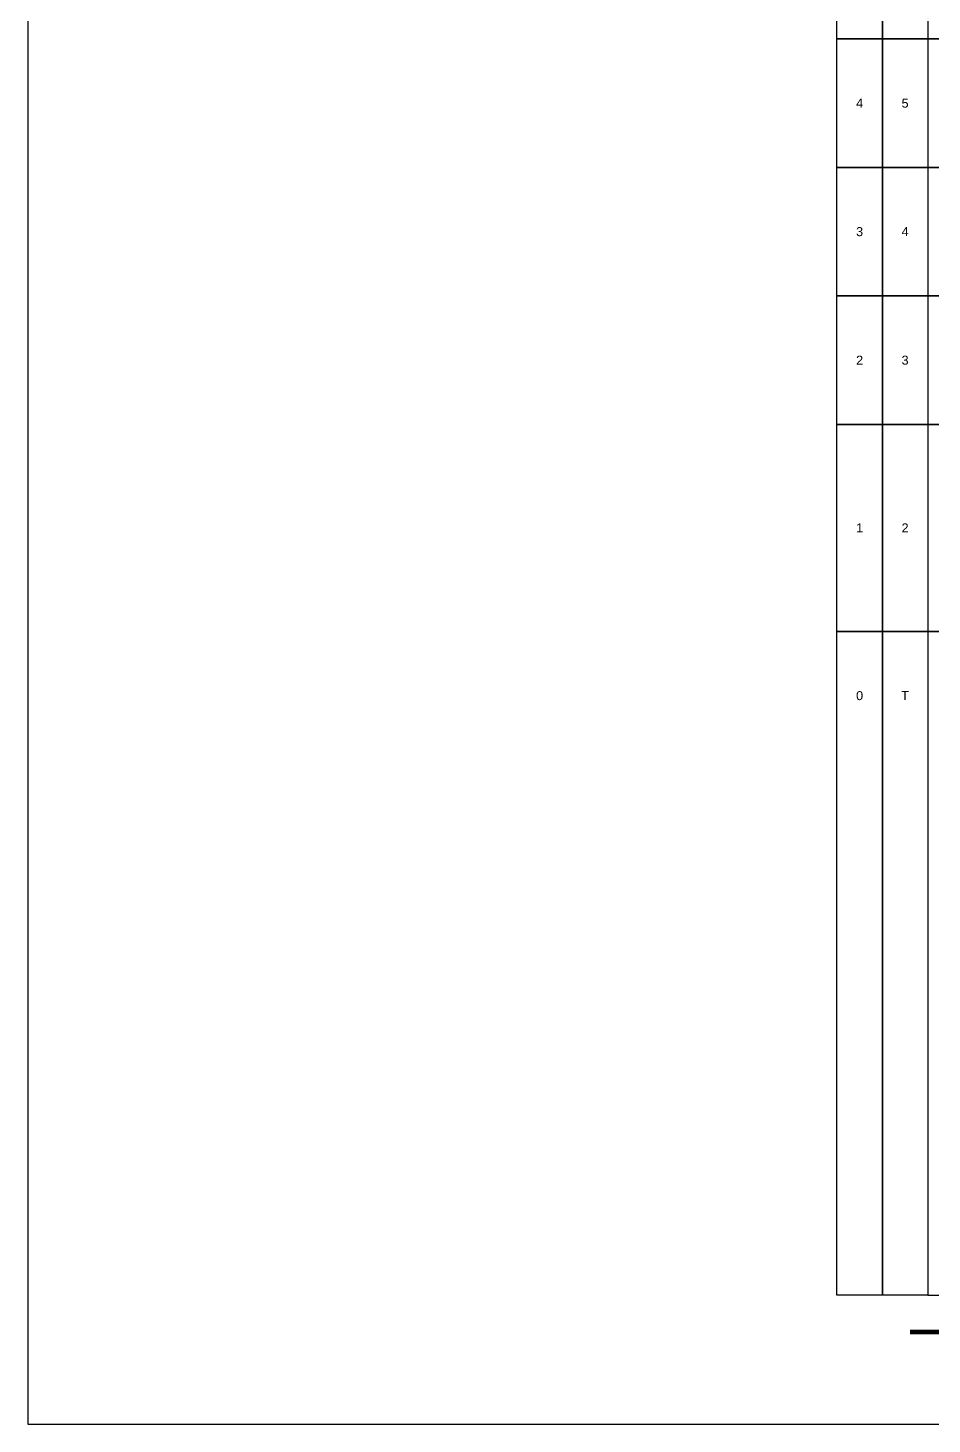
# Model space of a CAD drawing. Extents: x -89 to 2605, y 705 to 1299.
# Drawn here: x 816.9 to 1001.1, y 705 to 989.6 of the extents above; entities that cross this region are included whole.
import ezdxf
from ezdxf.enums import TextEntityAlignment as Align

# ---------------------------------------------------------------- set-up
doc = ezdxf.new("R2010")
doc.units = 0
doc.styles.add('ARIAL', font='arial.ttf')

msp = doc.modelspace()

# ---------------------------------------------------------------- linework, layer by layer
msp.add_lwpolyline([(1655.48, 1299.02), (816.91, 1299.02), (816.91, 705.02), (1655.48, 705.02), (1655.48, 1299.02)])
for points in [[(981.75, 1029.59), (991.01, 1029.59), (991.01, 987.4), (981.75, 987.4)], [(991.01, 1029.59), (1000.27, 1029.59), (1000.27, 987.4), (991.01, 987.4)], [(1018.78, 1029.59), (1000.27, 1029.59), (1000.27, 987.4), (1018.78, 987.4)], [(981.75, 987.4), (991.01, 987.4), (991.01, 961.2), (981.75, 961.2)], [(991.01, 987.4), (1000.27, 987.4), (1000.27, 961.2), (991.01, 961.2)], [(1018.78, 987.4), (1000.27, 987.4), (1000.27, 961.2), (1018.78, 961.2)], [(981.75, 961.2), (991.01, 961.2), (991.01, 935.01), (981.75, 935.01)], [(991.01, 961.2), (1000.27, 961.2), (1000.27, 935.01), (991.01, 935.01)], [(1018.78, 961.2), (1000.27, 961.2), (1000.27, 935.01), (1018.78, 935.01)], [(981.75, 935.01), (991.01, 935.01), (991.01, 908.81), (981.75, 908.81)], [(991.01, 935.01), (1000.27, 935.01), (1000.27, 908.81), (991.01, 908.81)], [(1018.78, 935.01), (1000.27, 935.01), (1000.27, 908.81), (1018.78, 908.81)], [(981.75, 908.81), (991.01, 908.81), (991.01, 866.62), (981.75, 866.62)], [(991.01, 908.81), (1000.27, 908.81), (1000.27, 866.62), (991.01, 866.62)], [(1018.78, 908.81), (1000.27, 908.81), (1000.27, 866.62), (1018.78, 866.62)], [(981.75, 866.62), (991.01, 866.62), (991.01, 731.31), (981.75, 731.31)], [(991.01, 866.62), (1000.27, 866.62), (1000.27, 731.31), (991.01, 731.31)], [(1018.78, 866.62), (1000.27, 866.62), (1000.27, 731.31), (1018.78, 731.31)]]:
    msp.add_lwpolyline(points, close=True)
at = {"color": 1, "const_width": 0.96}
msp.add_lwpolyline([(1052.76, 774.09), (1036.6, 774.09), (1036.6, 723.8), (996.61, 723.8)], dxfattribs=at)

# ---------------------------------------------------------------- texts
at = {"style": 'ARIAL'}
for s, p in [('4', (986.38, 974.3)), ('5', (995.64, 974.3)), ('3', (986.38, 948.11)), ('4', (995.64, 948.11)), ('2', (986.38, 921.91)), ('3', (995.64, 921.91)), ('1', (986.38, 887.72)), ('2', (995.64, 887.72)), ('0', (986.38, 853.52)), ('T', (995.64, 853.52))]:
    msp.add_text(s, height=1.84, dxfattribs=at).set_placement(p, align=Align.MIDDLE_CENTER)

doc.saveas('drawing.dxf')
